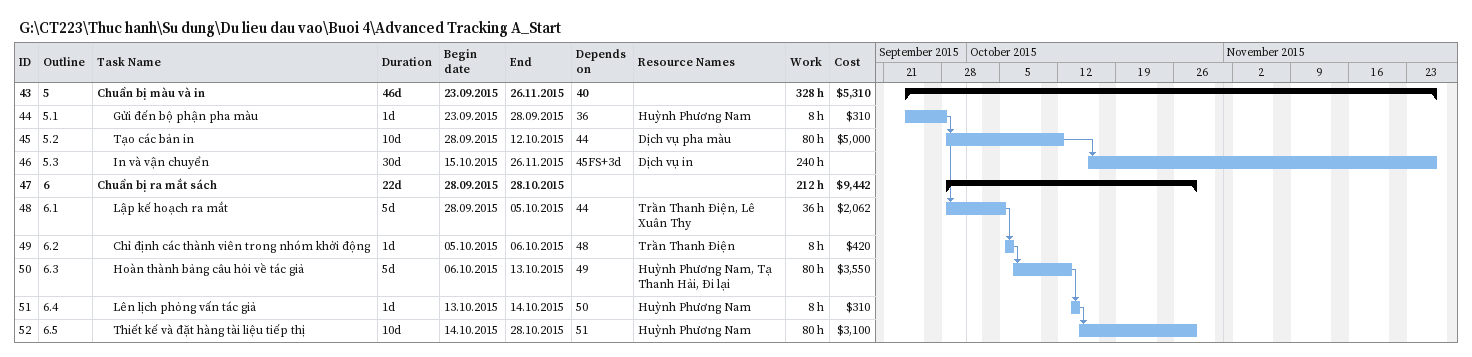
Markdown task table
G:\CT223\Thuc hanh\Su dung\Du lieu dau vao\Buoi 4\Advanced Tracking A_Start

| ID | WBS | Task | Duration | Start | Finish | Predecessors | Resources | Work (h) | Cost ($) |
|---|---|---|---|---|---|---|---|---|---|
| 43 | 5 | **Chuẩn bị màu và in** | 46d | 2015-09-23 | 2015-11-26 | 40 |  | 328 | 5310 |
| 44 | 5.1 | Gửi đến bộ phận pha màu | 1d | 2015-09-23 | 2015-09-28 | 36 | Huỳnh Phương Nam | 8 | 310 |
| 45 | 5.2 | Tạo các bản in | 10d | 2015-09-28 | 2015-10-12 | 44 | Dịch vụ pha màu | 80 | 5000 |
| 46 | 5.3 | In và vận chuyển | 30d | 2015-10-15 | 2015-11-26 | 45FS+3d | Dịch vụ in | 240 |  |
| 47 | 6 | **Chuẩn bị ra mắt sách** | 22d | 2015-09-28 | 2015-10-28 |  |  | 212 | 9442 |
| 48 | 6.1 | Lập kế hoạch ra mắt | 5d | 2015-09-28 | 2015-10-05 | 44 | Trần Thanh Điện, Lê Xuân Thy | 36 | 2062 |
| 49 | 6.2 | Chỉ định các thành viên trong nhóm khởi động | 1d | 2015-10-05 | 2015-10-06 | 48 | Trần Thanh Điện | 8 | 420 |
| 50 | 6.3 | Hoàn thành bảng câu hỏi về tác giả | 5d | 2015-10-06 | 2015-10-13 | 49 | Huỳnh Phương Nam, Tạ Thanh Hải, Đi lại | 80 | 3550 |
| 51 | 6.4 | Lên lịch phỏng vấn tác giả | 1d | 2015-10-13 | 2015-10-14 | 50 | Huỳnh Phương Nam | 8 | 310 |
| 52 | 6.5 | Thiết kế và đặt hàng tài liệu tiếp thị | 10d | 2015-10-14 | 2015-10-28 | 51 | Huỳnh Phương Nam | 80 | 3100 |
